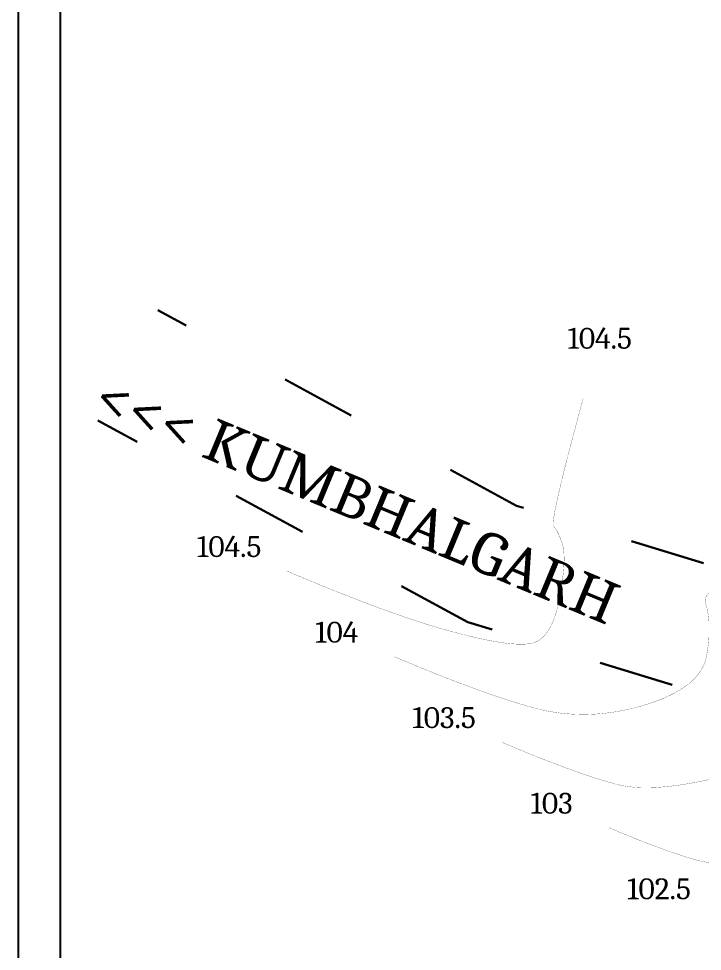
# Model space of a CAD drawing. Header units: inches. Extents: x 12 to 499, y -1 to 336.
# Drawn here: x 11.95 to 44.64, y 130.32 to 174.89 of the extents above; entities that cross this region are included whole.
import ezdxf
from ezdxf.enums import TextEntityAlignment as Align

# ---------------------------------------------------------------- set-up
doc = ezdxf.new("R2010")
doc.units = ezdxf.units.IN
doc.linetypes.add('ACAD_ISO03W100', pattern=[30, 12, -18])
for name, color, linetype in [('Layer1', 5, 'Continuous'), ('PTS1-Cont-H', 7, 'Continuous'), ('STR-STR1', 7, 'Continuous')]:
    doc.layers.add(name, color=color, linetype=linetype)
doc.styles.get("Standard").update_dxf_attribs({"font": 'Cambria.ttf'})
doc.linetypes.add('CONTOUR0103.0', pattern='A,50,-0.2,0,["103",Standard,S=1,R=0,X=0,Y=-0.5],-3', length=53.2)
doc.linetypes.add('CONTOUR0103.5', pattern='A,50,-0.2,0,["103.5",Standard,S=1,R=0,X=0,Y=-0.5],-5', length=55.2)
doc.linetypes.add('CONTOUR0104.0', pattern='A,50,-0.2,0,["104",Standard,S=1,R=0,X=0,Y=-0.5],-3', length=53.2)
doc.linetypes.add('CONTOUR0104.5', pattern='A,50,-0.2,0,["104.5",Standard,S=1,R=0,X=0,Y=-0.5],-5', length=55.2)

msp = doc.modelspace()

# ---------------------------------------------------------------- linework, layer by layer
at = {"layer": 'Layer1', "color": 6, "linetype": 'ACAD_ISO03W100', "lineweight": 30, "ltscale": 0.3, "elevation": 97.966}
for points in [[(188.422, 270.319), (180.666, 265.956), (149.837, 233.581), (145.086, 225.175), (142.03, 215.637), (138.309, 196.732), (134.888, 180.49), (129.247, 166.834), (121.35, 155.733), (110.047, 146.372), (97.087, 142.634), (81.937, 142.081), (65.51, 143.661), (53.298, 146.222), (35.763, 151.614), (18.608, 160.959)], [(184.392, 261.168), (154.694, 229.981), (150.612, 222.758), (147.85, 214.137), (144.188, 195.534), (140.645, 178.711), (134.531, 163.912), (125.783, 151.614), (112.911, 140.953), (98.042, 136.665), (81.758, 136.07), (64.604, 137.72), (51.797, 140.406), (33.423, 146.056), (15.737, 155.69)]]:
    msp.add_lwpolyline(points, dxfattribs=at)
at = {"layer": 'PTS1-Cont-H', "color": 51, "linetype": 'CONTOUR0104.5', "const_width": 0.01, "flags": 128}
msp.add_lwpolyline([(24.78, 148.492), (25.387, 148.236), (25.979, 147.989), (26.556, 147.752), (27.118, 147.526), (27.665, 147.31), (28.197, 147.103), (28.713, 146.907), (29.214, 146.721), (29.701, 146.545), (30.172, 146.379), (30.628, 146.223), (31.069, 146.078), (31.495, 145.942), (31.905, 145.817), (32.301, 145.701), (32.681, 145.596), (33.046, 145.5), (33.394, 145.412), (33.727, 145.333), (34.043, 145.262), (34.343, 145.2), (34.626, 145.146), (34.893, 145.1), (35.145, 145.062), (35.379, 145.033), (35.598, 145.013), (35.8, 145.001), (35.986, 144.997), (36.156, 145.001), (36.31, 145.014), (36.447, 145.036), (36.569, 145.065), (36.679, 145.105), (36.786, 145.158), (36.888, 145.223), (36.986, 145.301), (37.079, 145.392), (37.168, 145.495), (37.253, 145.611), (37.333, 145.739), (37.409, 145.88), (37.48, 146.033), (37.547, 146.199), (37.61, 146.378), (37.668, 146.569), (37.722, 146.773), (37.772, 146.989), (37.817, 147.218), (37.858, 147.449), (37.894, 147.669), (37.926, 147.881), (37.955, 148.082), (37.978, 148.274), (37.998, 148.457), (38.013, 148.629), (38.024, 148.792), (38.031, 148.946), (38.033, 149.09), (38.031, 149.224), (38.025, 149.348), (38.015, 149.463), (38, 149.569), (37.981, 149.665), (37.958, 149.751), (37.932, 149.83), (37.907, 149.906), (37.881, 149.979), (37.856, 150.049), (37.83, 150.114), (37.804, 150.177), (37.778, 150.236), (37.752, 150.292), (37.726, 150.344), (37.7, 150.393), (37.673, 150.438), (37.647, 150.48), (37.62, 150.519), (37.594, 150.554), (37.567, 150.586), (37.54, 150.614), (37.52, 150.663), (37.515, 150.756), (37.524, 150.894), (37.547, 151.076), (37.585, 151.303), (37.636, 151.574), (37.703, 151.889), (37.783, 152.249), (37.878, 152.654), (37.987, 153.102), (38.111, 153.596), (38.248, 154.133), (38.401, 154.715), (38.567, 155.342), (38.748, 156.013), (38.943, 156.728)], dxfattribs=at)
at = {"layer": 'PTS1-Cont-H', "color": 50, "linetype": 'CONTOUR0104.0', "const_width": 0.01, "flags": 128}
msp.add_lwpolyline([(29.918, 144.403), (30.432, 144.185), (30.934, 143.976), (31.423, 143.776), (31.899, 143.584), (32.362, 143.401), (32.812, 143.226), (33.25, 143.06), (33.674, 142.902), (34.086, 142.753), (34.485, 142.613), (34.872, 142.481), (35.245, 142.357), (35.606, 142.242), (35.954, 142.136), (36.289, 142.038), (36.611, 141.949), (36.928, 141.87), (37.246, 141.803), (37.565, 141.747), (37.886, 141.703), (38.209, 141.67), (38.532, 141.65), (38.858, 141.64), (39.184, 141.643), (39.513, 141.657), (39.842, 141.683), (40.174, 141.721), (40.506, 141.77), (40.84, 141.83), (41.176, 141.903), (41.513, 141.987), (41.851, 142.083), (42.181, 142.187), (42.491, 142.297), (42.783, 142.413), (43.056, 142.534), (43.309, 142.661), (43.544, 142.794), (43.759, 142.932), (43.956, 143.076), (44.134, 143.226), (44.292, 143.381), (44.432, 143.542), (44.552, 143.709), (44.654, 143.881), (44.737, 144.059), (44.8, 144.242), (44.845, 144.431), (44.877, 144.621), (44.905, 144.807), (44.928, 144.988), (44.947, 145.166), (44.96, 145.339), (44.969, 145.508), (44.973, 145.672), (44.972, 145.833), (44.967, 145.989), (44.956, 146.141), (44.941, 146.289), (44.921, 146.432), (44.896, 146.572), (44.867, 146.707), (44.833, 146.838), (44.793, 146.965), (44.772, 147.088), (44.792, 147.206), (44.851, 147.321), (44.952, 147.431), (45.093, 147.537), (45.275, 147.639), (45.497, 147.737), (45.759, 147.831), (46.063, 147.921), (46.406, 148.007), (46.791, 148.089), (47.216, 148.166), (47.681, 148.24), (48.187, 148.309), (48.734, 148.374), (49.321, 148.435), (49.905, 148.5), (50.444, 148.574), (50.937, 148.658), (51.383, 148.753), (51.784, 148.858), (52.139, 148.973), (52.449, 149.098), (52.712, 149.234), (52.93, 149.379), (53.101, 149.535), (53.227, 149.701), (53.307, 149.877), (53.341, 150.063), (53.329, 150.26), (53.271, 150.466), (53.167, 150.683)], dxfattribs=at)
at = {"layer": 'PTS1-Cont-H', "color": 49, "linetype": 'CONTOUR0103.5', "const_width": 0.01, "flags": 128}
msp.add_lwpolyline([(35.056, 140.313), (35.478, 140.135), (35.889, 139.963), (36.289, 139.799), (36.679, 139.642), (37.059, 139.492), (37.428, 139.349), (37.786, 139.212), (38.134, 139.083), (38.472, 138.961), (38.799, 138.846), (39.115, 138.738), (39.422, 138.637), (39.717, 138.543), (40.002, 138.455), (40.277, 138.375), (40.541, 138.302), (40.809, 138.24), (41.097, 138.193), (41.404, 138.161), (41.729, 138.143), (42.074, 138.141), (42.439, 138.154), (42.822, 138.181), (43.224, 138.224), (43.646, 138.281), (44.087, 138.353), (44.547, 138.44), (45.026, 138.543), (45.524, 138.66), (46.041, 138.792), (46.578, 138.939), (47.134, 139.1), (47.681, 139.265), (48.193, 139.418), (48.67, 139.562), (49.112, 139.695), (49.519, 139.818), (49.89, 139.93), (50.226, 140.032), (50.526, 140.124), (50.792, 140.205), (51.022, 140.276), (51.217, 140.337), (51.376, 140.387), (51.5, 140.427), (51.589, 140.457), (51.643, 140.476), (51.661, 140.485), (51.659, 140.498), (51.65, 140.528), (51.636, 140.576), (51.616, 140.641), (51.59, 140.724), (51.558, 140.824), (51.52, 140.942), (51.476, 141.077), (51.426, 141.23), (51.37, 141.401), (51.308, 141.589), (51.24, 141.794), (51.166, 142.017), (51.086, 142.258), (51.001, 142.517), (50.909, 142.792), (50.861, 143.072), (50.905, 143.343), (51.041, 143.604), (51.271, 143.856), (51.593, 144.098), (52.007, 144.332), (52.514, 144.555), (53.113, 144.77), (53.805, 144.975), (54.59, 145.171), (55.467, 145.357), (56.437, 145.534), (57.499, 145.702), (58.653, 145.86), (59.901, 146.009), (61.241, 146.148), (62.581, 146.283), (63.831, 146.416), (64.99, 146.548), (66.059, 146.679), (67.036, 146.808), (67.923, 146.937), (68.719, 147.064), (69.424, 147.19), (70.039, 147.315), (70.563, 147.439), (70.996, 147.562), (71.338, 147.684), (71.589, 147.804), (71.749, 147.924), (71.819, 148.042), (71.798, 148.159)], dxfattribs=at)
at = {"layer": 'PTS1-Cont-H', "color": 48, "linetype": 'CONTOUR0103.0', "const_width": 0.01, "flags": 128}
msp.add_lwpolyline([(40.194, 136.223), (40.523, 136.084), (40.843, 135.951), (41.155, 135.823), (41.46, 135.7), (41.755, 135.583), (42.043, 135.471), (42.323, 135.365), (42.594, 135.264), (42.857, 135.169), (43.112, 135.079), (43.359, 134.995), (43.598, 134.916), (43.828, 134.843), (44.051, 134.775), (44.265, 134.712), (44.471, 134.655), (44.68, 134.607), (44.905, 134.57), (45.145, 134.546), (45.4, 134.532), (45.671, 134.531), (45.957, 134.541), (46.258, 134.563), (46.574, 134.597), (46.906, 134.643), (47.253, 134.7), (47.615, 134.769), (47.992, 134.85), (48.385, 134.943), (48.793, 135.047), (49.217, 135.163), (49.655, 135.291), (50.089, 135.422), (50.498, 135.546), (50.882, 135.664), (51.242, 135.777), (51.577, 135.883), (51.887, 135.983), (52.172, 136.077), (52.432, 136.164), (52.668, 136.246), (52.879, 136.321), (53.065, 136.391), (53.227, 136.454), (53.363, 136.511), (53.475, 136.562), (53.562, 136.607), (53.625, 136.645), (53.677, 136.683), (53.735, 136.725), (53.798, 136.771), (53.866, 136.821), (53.94, 136.876), (54.018, 136.935), (54.102, 136.998), (54.191, 137.065), (54.286, 137.137), (54.385, 137.212), (54.49, 137.292), (54.6, 137.376), (54.716, 137.465), (54.836, 137.557), (54.962, 137.654), (55.093, 137.755), (55.223, 137.857), (55.348, 137.955), (55.467, 138.049), (55.579, 138.14), (55.686, 138.228), (55.787, 138.313), (55.882, 138.394), (55.971, 138.471), (56.054, 138.546), (56.131, 138.617), (56.203, 138.684), (56.268, 138.748), (56.327, 138.809), (56.381, 138.866), (56.428, 138.92), (56.469, 138.971), (56.505, 139.024), (56.534, 139.085), (56.558, 139.153), (56.575, 139.23), (56.586, 139.314), (56.592, 139.407), (56.591, 139.507), (56.584, 139.616), (56.571, 139.732), (56.552, 139.856), (56.526, 139.989), (56.495, 140.129), (56.458, 140.277), (56.415, 140.433), (56.365, 140.597), (56.31, 140.769), (56.314, 140.945), (56.445, 141.123), (56.702, 141.301), (57.085, 141.48), (57.594, 141.66), (58.229, 141.841), (58.991, 142.023), (59.878, 142.206), (60.892, 142.389), (62.032, 142.574), (63.298, 142.76), (64.69, 142.946), (66.208, 143.134), (67.852, 143.322), (69.623, 143.511), (71.519, 143.702), (73.42, 143.887), (75.201, 144.06), (76.864, 144.223), (78.408, 144.374), (79.834, 144.513), (81.14, 144.642), (82.328, 144.759), (83.397, 144.865), (84.348, 144.959), (85.179, 145.042), (85.892, 145.114), (86.486, 145.174), (86.961, 145.223), (87.318, 145.261), (87.556, 145.288), (87.675, 145.303), (87.733, 145.312), (87.789, 145.321), (87.843, 145.33), (87.894, 145.338), (87.943, 145.346), (87.989, 145.354), (88.032, 145.361), (88.073, 145.368), (88.112, 145.375), (88.148, 145.381), (88.182, 145.387), (88.213, 145.393), (88.242, 145.398), (88.268, 145.404), (88.291, 145.408), (88.313, 145.413), (88.332, 145.417), (88.351, 145.421), (88.369, 145.424), (88.387, 145.428), (88.404, 145.431), (88.42, 145.434), (88.435, 145.437), (88.45, 145.44), (88.464, 145.443), (88.477, 145.445), (88.49, 145.447), (88.502, 145.449), (88.513, 145.451), (88.523, 145.452), (88.533, 145.453), (88.542, 145.454), (88.551, 145.455), (88.56, 145.456), (88.57, 145.457), (88.58, 145.457), (88.59, 145.458), (88.601, 145.458), (88.613, 145.458), (88.624, 145.458), (88.636, 145.458), (88.649, 145.458), (88.662, 145.457), (88.675, 145.457), (88.689, 145.456), (88.703, 145.456), (88.718, 145.455), (88.732, 145.454), (88.747, 145.453), (88.761, 145.452), (88.775, 145.451), (88.788, 145.45), (88.8, 145.45), (88.811, 145.449), (88.822, 145.449), (88.832, 145.449), (88.842, 145.449), (88.851, 145.449), (88.859, 145.45), (88.866, 145.45), (88.873, 145.451), (88.88, 145.451), (88.885, 145.452), (88.89, 145.453), (88.894, 145.455), (88.898, 145.457), (88.902, 145.461), (88.905, 145.465), (88.907, 145.47), (88.91, 145.476), (88.911, 145.483), (88.913, 145.491), (88.914, 145.5), (88.914, 145.51), (88.914, 145.521), (88.914, 145.532), (88.913, 145.545), (88.912, 145.558), (88.911, 145.573), (88.909, 145.588), (88.909, 145.605), (88.916, 145.625), (88.93, 145.646), (88.949, 145.67), (88.974, 145.696), (89.006, 145.724), (89.043, 145.755), (89.087, 145.788), (89.137, 145.823), (89.193, 145.861), (89.255, 145.9), (89.323, 145.942), (89.398, 145.987), (89.478, 146.033), (89.565, 146.082), (89.658, 146.133)], dxfattribs=at)
at = {"layer": 'STR-STR1'}
for points in [[(275.91, -1.078), (11.952, -1.078), (11.952, 283.323), (275.91, 283.323)], [(273.91, 0.922), (13.952, 0.922), (13.952, 281.323), (273.91, 281.323)]]:
    msp.add_lwpolyline(points, close=True, dxfattribs=at)

# ---------------------------------------------------------------- texts
at = {"layer": 'PTS1-Cont-H', "color": 51}
for p in [(39.736, 159.622), (22.02, 149.668)]:
    msp.add_text('104.5', height=1, dxfattribs=at).set_placement(p, align=Align.MIDDLE)
at = {"layer": 'PTS1-Cont-H', "color": 50}
msp.add_text('104', height=1, dxfattribs=at).set_placement((27.158, 145.578), align=Align.MIDDLE)
at = {"layer": 'PTS1-Cont-H', "color": 49}
msp.add_text('103.5', height=1, dxfattribs=at).set_placement((32.296, 141.488), align=Align.MIDDLE)
at = {"layer": 'PTS1-Cont-H', "color": 48}
msp.add_text('103', height=1, dxfattribs=at).set_placement((37.434, 137.399), align=Align.MIDDLE)
at = {"layer": 'PTS1-Cont-H', "color": 47}
msp.add_text('102.5', height=1, dxfattribs=at).set_placement((42.572, 133.309), align=Align.MIDDLE)
at = {"layer": 'STR-STR1'}
msp.add_text('<<< KUMBHALGARH', height=2, rotation=337.4509, dxfattribs=at).set_placement((15.411, 156.147, 97.966))

doc.saveas('drawing.dxf')
